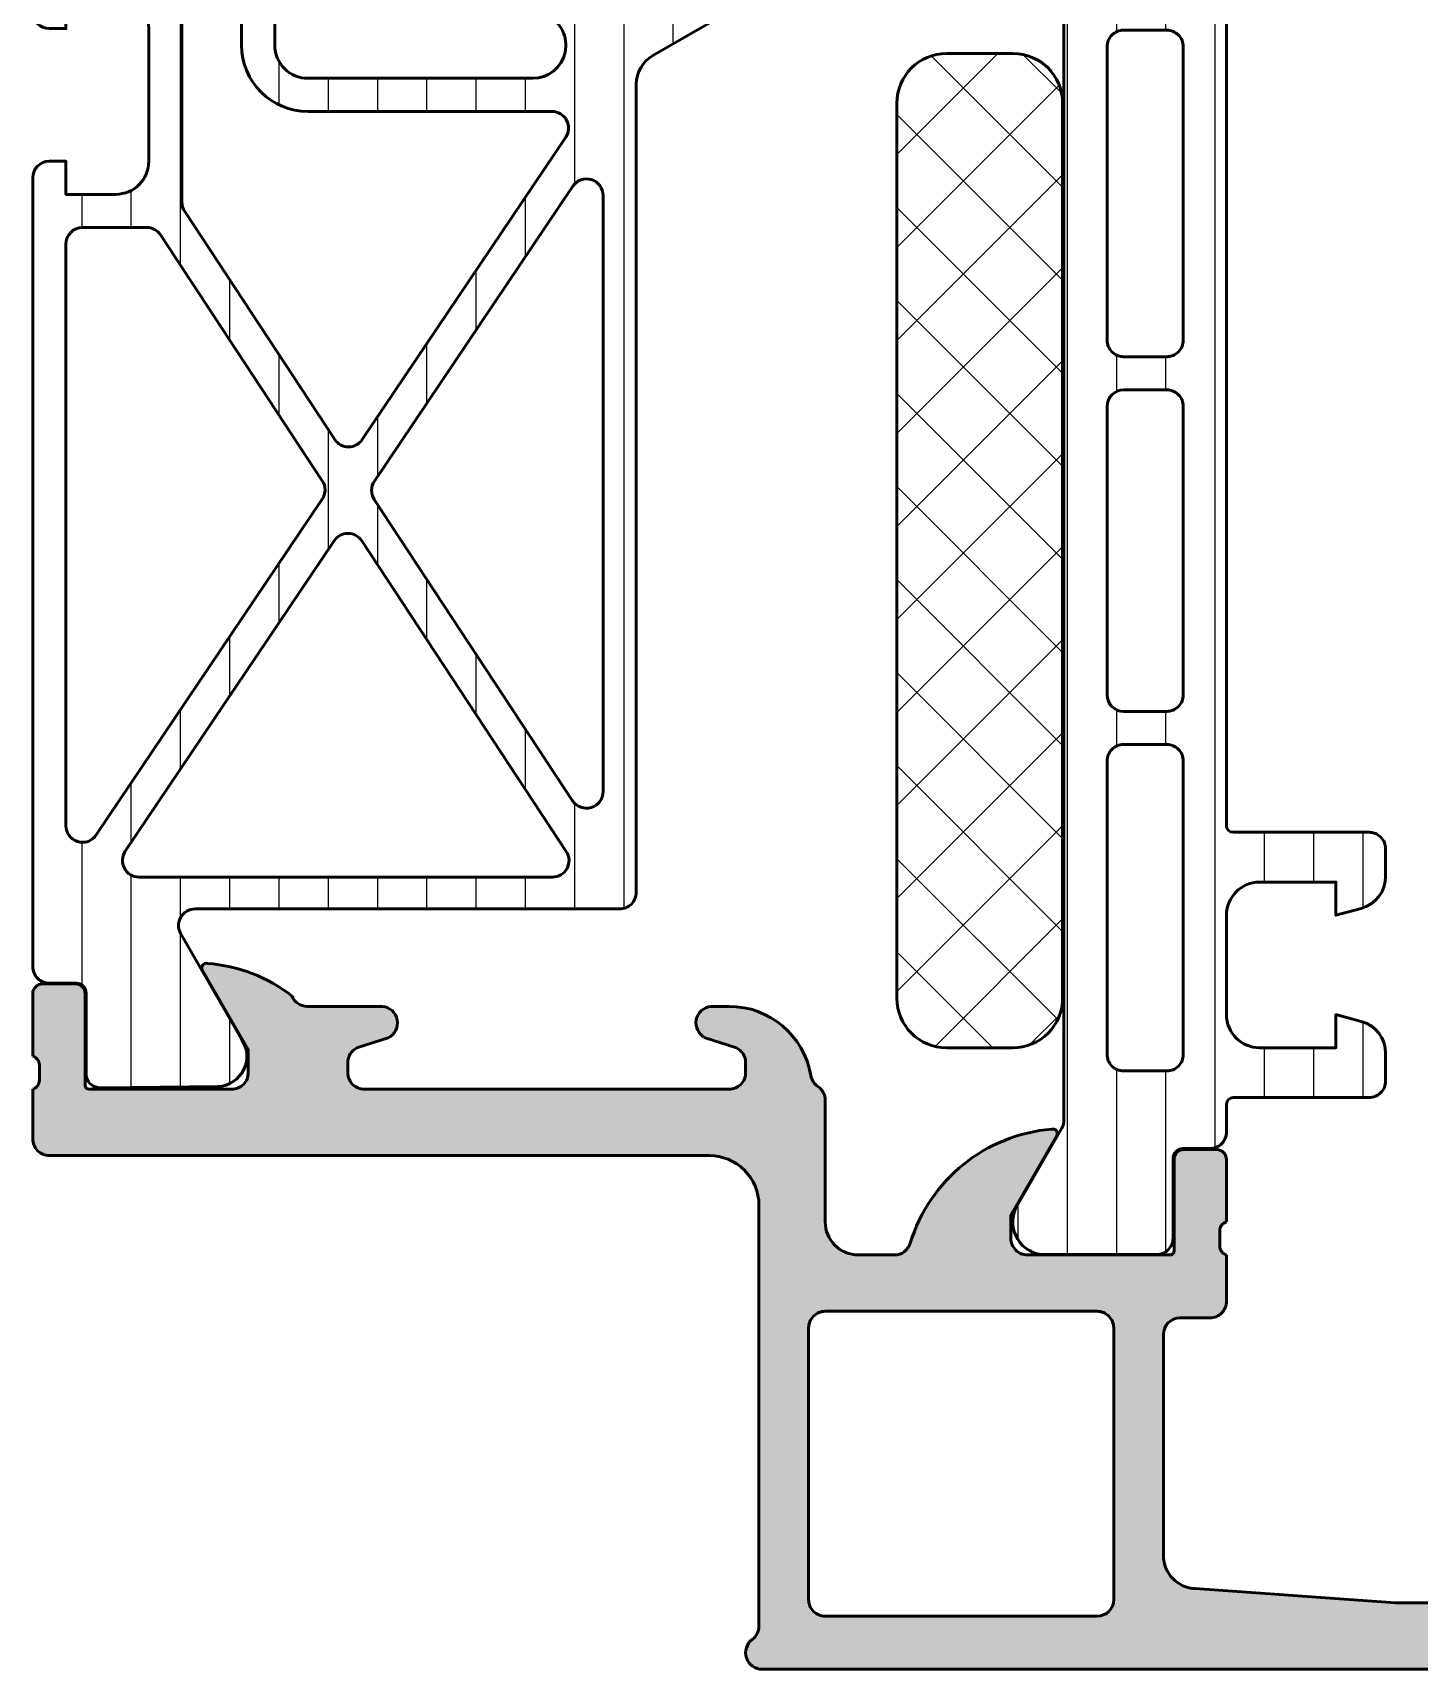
# Model space of a CAD drawing. Extents: x 0 to 81.5, y 0 to 75.
# Drawn here: x 0 to 41.82, y 0 to 49.38 of the extents above; entities that cross this region are included whole.
import ezdxf

# ---------------------------------------------------------------- set-up
doc = ezdxf.new("R2010")
doc.units = 0
for name, color, linetype, lineweight in [('0S-Alu contour', 7, 'Continuous', 50), ('0S-Alu hatch', 252, 'Continuous', 25), ('0S-Plastic contour', 254, 'Continuous', 50), ('0S-Plastic hatch', 253, 'Continuous', 25), ('0S-PT contour', 91, 'Continuous', 50), ('0S-PT hatch', 103, 'Continuous', 25)]:
    doc.layers.add(name, color=color, linetype=linetype, lineweight=lineweight)
pattern_1 = [(90, (0, 0), (-1.4859, 0), [])]

# ---------------------------------------------------------------- blocks, each defined once
blk = doc.blocks.new('357890__7531185D_8088_49E5_A67A_737CF4A3306F_')
at = {"layer": '0S-Alu hatch'}
h = blk.add_hatch(color=256, dxfattribs=at)
edge = h.paths.add_edge_path()
edge.add_line((0.4999389648436079, 15.49981295560241), (20.39999636205796, 15.49981295560241))
edge.add_ellipse((20.39999636205797, 13.99981295560243), major_axis=(-1.499999999999978, 0), ratio=1, start_angle=179.9998642446208, end_angle=270.0000000000003, ccw=False)
edge.add_line((21.89999636205374, 13.99980940153491), (21.89996627171284, 1.299951816342456))
edge.add_ellipse((21.39996627171438, 1.299953001014884), major_axis=(-0.4999999999998616, 0), ratio=1, start_angle=126.86794196033031, end_angle=179.9998642473055, ccw=False)
edge.add_arc((21.9999389648438, 0.499932521590182), 0.5000000000000875, 126.8679419603363, 269.9999999999976)
edge.add_line((21.99993896484378, -6.74784099054e-05), (81.00000000000036, -6.74784097896e-05))
edge.add_arc((80.99993251248257, 0.5000000091076658), 0.5000674920714057, 270.0077324561403, 359.992267543883)
edge.add_line((81.50000000000003, 0.4999325215901017), (81.50000000000003, 4.499932521590437))
edge.add_arc((80.99993251248273, 4.499865034072797), 0.5000674920712493, 0.0077324561169704, 89.99226754391339)
edge.add_line((81.00000000000003, 4.999932521590096), (79.69995117187509, 4.999932521590153))
edge.add_arc((79.69998807066426, 4.49989562280092), 0.5000369001506532, 90.00422797775568, 179.9957720222162)
edge.add_line((79.19995117187503, 4.499932521590341), (79.19995117187503, 3.99993252159021))
edge.add_line((79.19995117187503, 3.99993252159021), (80.19995117187551, 3.999932521590267))
edge.add_line((80.19995117187551, 3.999932521590267), (80.19995117187503, 2.49993252159038))
edge.add_ellipse((79.19998814556854, 2.499895547896585), major_axis=(-0.9999630269900411, 0), ratio=1, start_angle=89.99788148508361, end_angle=180.0021185150526, ccw=False)
edge.add_line((79.19995117187509, 1.499932521590096), (75.19995117187497, 1.499932521590324))
edge.add_ellipse((75.2000280415843, 2.500009391299371), major_axis=(-1.000076872663296, 0), ratio=1, start_angle=0.004403971451608868, end_angle=89.99559602862348, ccw=False)
edge.add_line((74.19995117187526, 2.499932521588728), (74.19995117187526, 3.99993252159021))
edge.add_line((74.19995117187526, 3.99993252159021), (75.19995117187503, 3.99993252159021))
edge.add_line((75.19995117187503, 3.99993252159021), (75.19995117187503, 4.499932521590267))
edge.add_arc((74.70000864667786, 4.49998999639304), 0.4999425285009028, 359.9934131156214, 450.0065868843982)
edge.add_line((74.69995117187497, 4.99993252159021), (71.89996337890625, 4.999932521590267))
edge.add_arc((71.8999633789063, 4.499932521590267), 0.5, 90.00000000000651, 180)
edge.add_line((71.3999633789063, 4.499932521590267), (71.39996337890646, 4.299932521590335))
edge.add_arc((71.89996337890668, 4.299932521590477), 0.500000000000199, 180, 270)
edge.add_line((71.89996337890668, 3.799932521590278), (72.39996337890668, 3.799932521590278))
edge.add_ellipse((72.399928279741, 3.299897422424777), major_axis=(-0.5000351003973661, 0), ratio=1, start_angle=180.0040217857437, end_angle=269.9959782142144, ccw=False)
edge.add_line((72.8999633789065, 3.299932521590084), (72.89996337890608, 2.499929469832636))
edge.add_ellipse((72.39994681544692, 2.499946033291678), major_axis=(-0.5000165637334943, 0), ratio=1, start_angle=90.00189796975889, end_angle=179.9981020306515, ccw=False)
edge.add_line((72.3999633789063, 1.999929469832522), (41.0999694824237, 1.999929469832466))
edge.add_line((41.0999694824237, 1.999929469832466), (35.06151186177459, 2.432326101878118))
edge.add_ellipse((35.09996792191851, 3.43154578674509), major_axis=(-0.9999594227704658, 0), ratio=1, start_angle=0, end_angle=87.79599713642938, ccw=False)
edge.add_line((34.10000849914804, 3.43154578674509), (34.10000849914802, 10.09999799729064))
edge.add_ellipse((34.60000849914795, 10.09999799729071), major_axis=(-0.499999999999929, 0), ratio=1, start_angle=270.00000000000813, end_angle=360, ccw=False)
edge.add_line((34.60000849914788, 10.59999799729064), (35.50000849914798, 10.59999799729075))
edge.add_arc((35.50000849914804, 11.0999979972907), 0.4999999999999432, 269.9999999999935, 360)
edge.add_line((36.00000849914798, 11.0999979972907), (36.00000849914798, 12.4999995231696))
edge.add_ellipse((36.07884494569088, 12.76752011516255), major_axis=(-0.2788950563272307, 0), ratio=1, start_angle=-1.1645893741062991, end_angle=73.58012358052588, ccw=False)
edge.add_line((35.80000749914804, 12.77318852316096), (35.80000749914828, 13.22678252316109))
edge.add_ellipse((36.07887559479126, 13.23244318263798), major_axis=(-0.2789255417369625, 0), ratio=1, start_angle=-73.57540544466087, end_angle=1.1628700728535932, ccw=False)
edge.add_line((36.00000849914823, 13.49998652316077), (36.00000849914774, 15.37999752316949))
edge.add_arc((35.7000084991483, 15.37999752317006), 0.2999999999994429, 0, 89.99999999991314)
edge.add_line((35.70000849914875, 15.6799975231695), (34.72003418010543, 15.67999752316945))
edge.add_arc((34.72003418010507, 15.37999752316936), 0.3000000000000895, 89.9999999999308, 180)
edge.add_line((34.42003418010498, 15.37999752316936), (34.42003418010564, 12.61999952316978))
edge.add_ellipse((34.30003418010509, 12.61999952316993), major_axis=(-0.1200000000005517, 0), ratio=1, start_angle=89.99999999987449, end_angle=180, ccw=False)
edge.add_line((34.30003418010483, 12.49999952316938), (29.99999228668456, 12.49986982346246))
edge.add_ellipse((29.9999692233678, 12.99984675985239), major_axis=(-0.4999769369218687, 0), ratio=1, start_angle=-0.0017687124012013555, end_angle=90.00264298333559, ccw=False)
edge.add_line((29.49999228668416, 12.99986219406789), (29.49999228668436, 13.69986677170408))
edge.add_line((29.49999228668436, 13.69986677170408), (30.88823691559084, 16.10438489914588))
edge.add_arc((30.76436301065331, 16.16227956901838), 0.1367352811973428, 334.9501291752949, 464.9238952399188)
edge.add_arc((31.12290754651363, 11.44425199448572), 4.86610797818311, 94.64137025914808, 163.1482189893425)
edge.add_ellipse((25.98723154400977, 12.99986982333215), major_axis=(-0.4999999998694067, 0), ratio=1, start_angle=90.00000000002109, end_angle=163.1482189893459, ccw=False)
edge.add_line((25.98723154400996, 12.49986982346275), (24.89999636205346, 12.49986982346257))
edge.add_ellipse((24.89999636205345, 13.4998698234625), major_axis=(-0.9999999999999218, 0), ratio=1, start_angle=0, end_angle=90.0000000000004, ccw=False)
edge.add_line((23.89999636205353, 13.4998698234625), (23.8999963620538, 17.17018528099442))
edge.add_arc((23.3999963620533, 17.1701852809947), 0.5000000000004974, 0, 56.0794033204563)
edge.add_ellipse((23.95803980769926, 17.99999701432416), major_axis=(-0.4999999999993378, 0), ratio=1, start_angle=9.594068218740574, end_angle=56.07940332052988, ccw=False)
edge.add_arc((20.99999991607889, 17.49999701474543), 2.500000000000041, 9.594068218695197, 89.99999999999714)
edge.add_line((20.99999991607901, 19.99999701474547), (20.45414352416992, 19.99999701474542))
edge.add_arc((20.50247416544928, 19.50070289160291), 0.5016278224850746, 95.52888794896478, 243.3386633159237)
edge.add_line((20.27738571166973, 19.05241095517504), (21.22312545776322, 18.74757086728431))
edge.add_ellipse((21.00026875812851, 18.29999772444054), major_axis=(-0.4999868265935893, 0), ratio=1, start_angle=180.0002683892829, end_angle=243.53025747674832, ccw=False)
edge.add_line((21.50025558471661, 18.30000006650531), (21.50025558471658, 17.9999970147453))
edge.add_ellipse((21.00027611238432, 17.99997648707774), major_axis=(-0.4999794727536662, 0), ratio=1, start_angle=89.9976476059959, end_angle=180.0023523941473, ccw=False)
edge.add_line((21.00025558471678, 17.49999701474547), (10.00025558471681, 17.49999701474547))
edge.add_ellipse((10.00023505704924, 17.99997648707787), major_axis=(-0.4999794727538012, 0), ratio=1, start_angle=-0.0023523939923961734, end_angle=90.0023523940074, ccw=False)
edge.add_line((9.50025558471684, 17.99999701474531), (9.500255584716385, 18.300000066503))
edge.add_ellipse((10.00024241130501, 18.29999772444009), major_axis=(-0.4999868265941103, 0), ratio=1, start_angle=296.4697425232265, end_angle=359.9997316120751, ccw=False)
edge.add_line((9.777385711670261, 18.74757086728443), (10.72312545776371, 19.05241095517516))
edge.add_arc((10.49803700398402, 19.50070289160297), 0.5016278224850824, 296.6613366840937, 444.4711120510271)
edge.add_line((10.54636764526346, 19.99999701474547), (8.28085708618174, 19.99999701474542))
edge.add_ellipse((8.280855664481379, 20.4999585882743), major_axis=(-0.4999615735308999, 0), ratio=1, start_angle=22.497491555500176, end_angle=90.00016292738229, ccw=False)
edge.add_arc((4.936616574845288, 16.64488490714454), 4.661651381444799, 51.8074740438357, 85.8857571610147)
edge.add_arc((5.232923169293414, 21.16487841423247), 0.1351400023531596, 73.60451736202005, 206.5277494640288)
edge.add_line((5.112010955810136, 21.10452067349786), (6.500255584716384, 18.69999396298812))
edge.add_line((6.500255584716384, 18.69999396298812), (6.500255584716597, 17.99999701474542))
edge.add_ellipse((6.000265904826989, 17.99998669463513), major_axis=(-0.4999896799961158, 0), ratio=1, start_angle=89.99881737800109, end_angle=180.0011826219717, ccw=False)
edge.add_line((6.000255584716157, 17.49999701474552), (1.700229903759009, 17.49999701474553))
edge.add_ellipse((1.700229903759122, 17.6199970147453), major_axis=(-0.1199999999997701, 0), ratio=1, start_angle=0, end_angle=89.99999999994583, ccw=False)
edge.add_line((1.580229903759352, 17.6199970147453), (1.580229903759601, 20.37999501474502))
edge.add_arc((1.280229903759277, 20.37999501474516), 0.300000000000324, 0, 89.99999999993486)
edge.add_line((1.280229903759618, 20.67999501474549), (0.3002555847161972, 20.67999501474554))
edge.add_arc((0.300255584716524, 20.37999501474562), 0.299999999999919, 90.00000000006243, 180)
edge.add_line((0.000255584716605, 20.37999501474562), (0.0002555847168253, 18.49998401473658))
edge.add_ellipse((-0.078611510926379, 18.23244067421416), major_axis=(-0.2789255417366636, 0), ratio=1, start_angle=178.8371299270478, end_angle=253.5754054446081, ccw=False)
edge.add_line((0.2002565847162968, 18.22678001473679), (0.2002565847165272, 17.77318601473678))
edge.add_ellipse((-0.078580861826282, 17.76751760673846), major_axis=(-0.278895056327195, 0), ratio=1, start_angle=106.4198764194654, end_angle=181.1645893740863, ccw=False)
edge.add_line((0.0002555847165681, 17.49999701474554), (-6.1035156449e-05, 15.99981295560235))
edge.add_arc((0.4999159014612645, 15.99978989222012), 0.4999769371496575, 179.9973570092577, 270.0026429908499)
edge = h.paths.add_edge_path()
edge.add_ellipse((23.89991140438113, 10.29973699299263), major_axis=(-0.4999845037578287, 0), ratio=1, start_angle=-90.00176216030411, end_angle=0.0017758206565190449, ccw=False)
edge.add_line((23.89992678165416, 10.79972149651399), (32.09992122650127, 10.79972149651399))
edge.add_ellipse((32.09993666315793, 10.29973693317065), major_axis=(-0.4999845635816373, 0), ratio=1, start_angle=179.9982310347787, end_angle=270.00176896516615, ccw=False)
edge.add_line((32.59992122650127, 10.2997214965135), (32.59992122650127, 2.099535482347674))
edge.add_ellipse((32.09991848564349, 2.099538342406304), major_axis=(-0.5000027408659536, 0), ratio=1, start_angle=90.0003140774437, end_angle=179.9996722632193, ccw=False)
edge.add_line((32.09992122650127, 1.599535601547863), (23.89992678165416, 1.599543230942408))
edge.add_ellipse((23.89991395949021, 2.099530289569173), major_axis=(-0.4999870587911769, 0), ratio=1, start_angle=-0.0014693499022087053, end_angle=90.0014693497871, ccw=False)
edge.add_line((23.39992690086345, 2.099543111734123), (23.39992690086345, 10.29972149651424))
at = {"layer": '0S-Alu contour', "color": 7}
for points in [[(5.112010955810136, 21.10452067349786), (6.500255584716384, 18.69999396298812), (6.500255584716597, 17.99999701474542)], [(0.000255584716605, 20.37999501474562), (0.0002555847168253, 18.49998401473658)], [(1.280229903759618, 20.67999501474549), (0.3002555847161972, 20.67999501474554)], [(1.580229903759352, 17.6199970147453), (1.580229903759601, 20.37999501474502)], [(10.54636764526346, 19.99999701474547), (8.28085708618174, 19.99999701474542)], [(20.99999991607901, 19.99999701474547), (20.45414352416992, 19.99999701474542)], [(9.777385711670261, 18.74757086728443), (10.72312545776371, 19.05241095517516)], [(20.27738571166973, 19.05241095517504), (21.22312545776322, 18.74757086728431)], [(9.50025558471684, 17.99999701474531), (9.500255584716385, 18.300000066503)], [(21.50025558471661, 18.30000006650531), (21.50025558471658, 17.9999970147453)], [(0.2002565847162968, 18.22678001473679), (0.2002565847165272, 17.77318601473678)], [(0.0002555847165681, 17.49999701474554), (-6.1035156449e-05, 15.99981295560235)], [(6.000255584716157, 17.49999701474552), (1.700229903759009, 17.49999701474553)], [(21.00025558471678, 17.49999701474547), (10.00025558471681, 17.49999701474547)], [(23.89999636205353, 13.4998698234625), (23.8999963620538, 17.17018528099442)], [(29.49999228668416, 12.99986219406789), (29.49999228668436, 13.69986677170408), (30.88823691559084, 16.10438489914588)], [(0.4999389648436079, 15.49981295560241), (20.39999636205796, 15.49981295560241)], [(34.42003418010498, 15.37999752316936), (34.42003418010564, 12.61999952316978)], [(35.70000849914875, 15.6799975231695), (34.72003418010543, 15.67999752316945)], [(36.00000849914823, 13.49998652316077), (36.00000849914774, 15.37999752316949)], [(21.89999636205374, 13.99980940153491), (21.89996627171284, 1.299951816342456)], [(35.80000749914804, 12.77318852316096), (35.80000749914828, 13.22678252316109)], [(25.98723154400996, 12.49986982346275), (24.89999636205346, 12.49986982346257)], [(34.30003418010483, 12.49999952316938), (29.99999228668456, 12.49986982346246)], [(36.00000849914798, 11.0999979972907), (36.00000849914798, 12.4999995231696)], [(23.89992678165416, 10.79972149651399), (32.09992122650127, 10.79972149651399)], [(34.60000849914788, 10.59999799729064), (35.50000849914798, 10.59999799729075)], [(23.39992690086345, 2.099543111734123), (23.39992690086345, 10.29972149651423)], [(32.59992122650127, 10.2997214965135), (32.59992122650127, 2.099535482347674)], [(34.10000849914804, 3.43154578674509), (34.10000849914802, 10.09999799729064)], [(72.3999633789063, 1.999929469832522), (41.0999694824237, 1.999929469832466), (35.06151186177459, 2.432326101878118)], [(32.09992122650127, 1.599535601547863), (23.89992678165416, 1.599543230942408)], [(21.99993896484378, -6.74784099054e-05), (81.00000000000036, -6.74784097896e-05)]]:
    blk.add_lwpolyline(points, dxfattribs=at)
for centre, radius, start, end in [((5.232923169293414, 21.16487841423247), 0.1351400023531596, 73.60451736202005, 206.5277494640288), ((4.936616574845288, 16.64488490714454), 4.661651381444799, 51.8074740438357, 85.8857571610147), ((0.300255584716524, 20.37999501474562), 0.299999999999919, 90.00000000006243, 180), ((1.280229903759277, 20.37999501474516), 0.300000000000324, 0, 89.99999999993486), ((10.49803700398402, 19.50070289160297), 0.5016278224850824, 296.6613366840937, 84.47111205102713), ((20.50247416544928, 19.50070289160291), 0.5016278224850746, 95.52888794896478, 243.3386633159237), ((20.99999991607889, 17.49999701474543), 2.500000000000041, 9.594068218695197, 89.99999999999714), ((23.3999963620533, 17.1701852809947), 0.5000000000004974, 0, 56.0794033204563), ((31.12290754651363, 11.44425199448572), 4.86610797818311, 94.64137025914808, 163.1482189893425), ((30.76436301065331, 16.16227956901838), 0.1367352811973428, 334.9501291752949, 104.9238952399188), ((0.4999159014612645, 15.99978989222012), 0.4999769371496575, 179.9973570092577, 270.0026429908499), ((34.72003418010507, 15.37999752316936), 0.3000000000000895, 89.9999999999308, 180), ((35.7000084991483, 15.37999752317006), 0.2999999999994429, 0, 89.99999999991314), ((35.50000849914804, 11.0999979972907), 0.4999999999999432, 269.9999999999935, 0), ((21.9999389648438, 0.499932521590182), 0.5000000000000875, 126.8679419603363, 269.9999999999976)]:
    blk.add_arc(centre, radius, start, end, dxfattribs=at)
at = {"layer": '0S-Alu contour', "color": 7, "extrusion": (0, 0, -1)}
for centre, radius, start, end in [((-8.280855664481379, 20.4999585882743), 0.4999615735308999, 269.9998370726177, 337.5025084444998), ((0.078611510926379, 18.23244067421416), 0.2789255417366636, 106.4245945553919, 181.1628700729523), ((-10.00024241130501, 18.29999772444009), 0.4999868265941104, 0.0002683879249072, 63.53025747677352), ((-21.00026875812851, 18.29999772444054), 0.4999868265935893, 116.4697425232517, 179.9997316107171), ((-6.000265904826989, 17.99998669463513), 0.4999896799961158, 179.9988173780283, 270.0011826219989), ((-10.00023505704924, 17.99997648707787), 0.4999794727538012, 269.9976476059926, 0.0023523939924092), ((-21.00027611238432, 17.99997648707774), 0.4999794727536662, 179.9976476058527, 270.0023523940041), ((-23.95803980769926, 17.99999701432416), 0.4999999999993378, 303.9205966794702, 350.4059317812594), ((0.078580861826282, 17.76751760673846), 0.2788950563271951, 178.8354106259137, 253.5801235805346), ((-1.700229903759122, 17.6199970147453), 0.1199999999997701, 270.0000000000542, 0), ((-20.39999636205797, 13.99981295560243), 1.499999999999978, 89.99999999999973, 180.0001357553793), ((-24.89999636205345, 13.4998698234625), 0.9999999999999218, 269.9999999999996, 0), ((-36.07887559479126, 13.23244318263798), 0.2789255417369625, 358.8371299271464, 73.57540544466106), ((-25.98723154400977, 12.99986982333215), 0.4999999998694067, 196.8517810106542, 269.9999999999789), ((-29.9999692233678, 12.99984675985239), 0.4999769369218687, 269.9973570166644, 0.0017687124011641), ((-34.30003418010509, 12.61999952316993), 0.1200000000005517, 180, 270.0000000001255), ((-36.07884494569088, 12.76752011516255), 0.2788950563272307, 286.4198764194741, 1.164589374106313), ((-23.89991140438113, 10.29973699299263), 0.4999845037578287, 359.9982241793435, 90.0017621603041), ((-32.09993666315793, 10.29973693317065), 0.4999845635816373, 89.99823103483386, 180.0017689652214), ((-34.60000849914795, 10.09999799729071), 0.499999999999929, 0, 89.99999999999186), ((-35.09996792191851, 3.43154578674509), 0.9999594227704658, 272.2040028635706, 0), ((-23.89991395949021, 2.099530289569173), 0.4999870587911769, 269.9985306502129, 0.0014693499022367), ((-32.09991848564349, 2.099538342406304), 0.5000027408659536, 180.0003277367808, 269.9996859225563), ((-21.39996627171438, 1.299953001014884), 0.4999999999998616, 180.0001357526945, 233.1320580396697)]:
    blk.add_arc(centre, radius, start, end, dxfattribs=at)
blk = doc.blocks.new('368910__E4E09AFC_21E5_4E94_939A_F619FE9CB08C_')
at = {"layer": '0S-PT hatch'}
h = blk.add_hatch(dxfattribs=at)
h.set_pattern_fill('ANSI37', color=256, scale=0.625, angle=90, style=0)
h.set_pattern_definition([(135, (0, 0), (-1.403165018917055, -1.403165018917055), []), (225, (0, 0), (1.403165018917055, -1.403165018917055), [])])
edge = h.paths.add_edge_path()
edge.add_line((26.06040489970872, 47.25107612813427), (26.06040489970871, 20.25107612813428))
edge.add_arc((27.56040489970871, 20.25107612813427), 1.5, 180, 270)
edge.add_line((27.56040489970871, 18.75107612813427), (29.56040489970871, 18.75107612813428))
edge.add_arc((29.56040489970872, 20.25107612813428), 1.5, 269.9999999999998, 360)
edge.add_line((31.06040489970872, 20.25107612813428), (31.06040489970872, 47.25107612813427))
edge.add_arc((29.56040489970872, 47.25107612813427), 1.5, 0, 89.99999999999987)
edge.add_line((29.56040489970872, 48.75107612813428), (27.56040489970872, 48.75107612813428))
edge.add_arc((27.56040489970872, 47.25107612813427), 1.5, 90, 180)
at = {"layer": '0S-PT contour', "color": 7}
for points in [[(29.56040489970872, 48.75107612813428), (27.56040489970872, 48.75107612813428)], [(26.06040489970872, 47.25107612813427), (26.06040489970871, 20.25107612813428)], [(31.06040489970872, 20.25107612813428), (31.06040489970872, 47.25107612813427)], [(27.56040489970871, 18.75107612813427), (29.56040489970871, 18.75107612813428)]]:
    blk.add_lwpolyline(points, dxfattribs=at)
for centre, start, end in [((27.56040489970872, 47.25107612813427), 90, 180), ((29.56040489970872, 47.25107612813427), 0, 89.99999999999987), ((27.56040489970871, 20.25107612813427), 180, 270), ((29.56040489970872, 20.25107612813428), 269.9999999999998, 0)]:
    blk.add_arc(centre, 1.5, start, end, dxfattribs=at)
blk = doc.blocks.new('284027__2AA06328_AA89_4443_B8EB_8340DFA001EF___B0B5916D_247E_4A1C_BFC8_223D1F0A90D1_')
at = {"layer": '0S-Plastic hatch'}
h = blk.add_hatch(dxfattribs=at)
h.set_pattern_fill('ANSI31', color=256, scale=0.4680000000000001, angle=45, style=0)
h.set_pattern_definition(pattern_1)
edge = h.paths.add_edge_path()
edge.add_line((35.99872486003176, 51.29250028669094), (35.99874778158977, 25.45113347713876))
edge.add_arc((36.20288664721181, 25.4552522759781), 0.2041804127758908, 181.1558689438178, 269.5149389342785)
edge.add_line((36.20115809431653, 25.25107918013484), (40.30115809430481, 25.25107918013485))
edge.add_ellipse((40.30115809430482, 24.75107918013491), major_axis=(-0.4999999999999432, 0), ratio=1, start_angle=180, end_angle=270.0000000000008, ccw=False)
edge.add_line((40.80115809430476, 24.75107918013491), (40.80115809430475, 23.92032995674724))
edge.add_ellipse((39.80115809430471, 23.92032995674725), major_axis=(-1.000000000000049, 0), ratio=1, start_angle=105.0000000010819, end_angle=180, ccw=False)
edge.add_line((40.05997713942547, 22.95440413046302), (39.30115809430481, 22.75107918013485))
edge.add_line((39.30115809430481, 22.75107918013485), (39.30115809430482, 23.75107918013485))
edge.add_line((39.30115809430482, 23.75107918013485), (37.0011580943164, 23.75107918013485))
edge.add_arc((37.00286712815748, 22.74695320745727), 1.004127427074062, 90.0975179750846, 179.770140321516)
edge.add_line((35.99874778158978, 22.75098156330438), (35.99874778158977, 19.75110320916071))
edge.add_arc((37.00286734003768, 19.75520566433648), 1.004127938958028, 180.2340877213157, 269.9024699846788)
edge.add_line((37.00115809431646, 18.75107918013484), (39.30115809430481, 18.75107918013484))
edge.add_line((39.30115809430481, 18.75107918013484), (39.30115809430493, 19.75107918013479))
edge.add_line((39.30115809430493, 19.75107918013479), (40.05997713942549, 19.54775422977654))
edge.add_ellipse((39.80115809430487, 18.58182840349287), major_axis=(-0.999999999999474, 0), ratio=1, start_angle=180, end_angle=254.9999999989181, ccw=False)
edge.add_line((40.80115809430433, 18.58182840349287), (40.80115809430481, 17.75107918013484))
edge.add_ellipse((40.30115809430481, 17.75107918013484), major_axis=(-0.5, 0), ratio=1, start_angle=89.9999999999992, end_angle=180, ccw=False)
edge.add_line((40.3011580943048, 17.25107918013484), (36.20115809431644, 17.25107918013484))
edge.add_arc((36.20115809431647, 17.05107918013482), 0.2000000000000242, 90.00000000000813, 180)
edge.add_line((36.00115809431644, 17.05107918013482), (35.99983754932651, 16.21000693500698))
edge.add_ellipse((35.49984022866075, 16.20998614580425), major_axis=(-0.4999973210979561, 0), ratio=1, start_angle=90.00176831585838, end_angle=180.0023822800019, ccw=False)
edge.add_line((35.49985566004504, 15.70998882494442), (34.68952432723014, 15.70996019852622))
edge.add_arc((34.68953519346448, 15.40996019872298), 0.3000000000000325, 90.00207529789022, 180.0020752978985)
edge.add_line((34.38953519366124, 15.40994933248859), (34.38995407387404, 13.00995096315019))
edge.add_ellipse((33.88995809685904, 13.00993021328029), major_axis=(-0.4999959774455648, 0), ratio=1, start_angle=90.0017728167, end_angle=180.0023777790716, ccw=False)
edge.add_line((33.8899735674788, 12.50993423607407), (30.41343207167295, 12.50980758860997))
edge.add_ellipse((30.55570686858718, 13.4996308172864), major_axis=(-0.9999960709244883, 0), ratio=1, start_angle=-32.72494080195321, end_angle=81.82046724598621, ccw=False)
edge.add_line((29.71443463792838, 14.04023527138088), (31.03282163571543, 16.32393987263598))
edge.add_arc((30.59979986407005, 16.57392416271416), 0.500000000004795, 330.0020786986695, 360.0020153926868)
edge.add_line((31.09979986376552, 16.57394175033321), (31.09871355133437, 50.92821050593398))
edge.add_arc((30.59871355162535, 50.92819187276077), 0.5000000000562208, 0.0021352044220911, 30.00207189540115)
edge.add_line((31.03171721293402, 51.17820753096943), (29.71316478347715, 53.46181662021854))
edge.add_ellipse((30.5543978496974, 54.00248201596908), major_axis=(-0.9999960709244804, 0), ratio=1, start_angle=-81.81631665021501, end_angle=32.729091397727075, ccw=False)
edge.add_line((30.41205134881563, 54.99229493543978), (33.88859284462146, 54.99242158290385))
edge.add_ellipse((33.88861359449136, 54.49242560588882), major_axis=(-0.4999959774455932, 0), ratio=1, start_angle=180.0017728167249, end_angle=270.00237777907205, ccw=False)
edge.add_line((34.38860957169762, 54.4924410765088), (34.38836455111679, 52.09244268312311))
edge.add_arc((34.68836455092001, 52.09245354935744), 0.3000000000000183, 180.0020752978985, 270.0020752978807)
edge.add_line((34.6883754171543, 51.79245354955422), (35.49870674996923, 51.79248217597242))
edge.add_ellipse((35.49872753917191, 51.29248485530664), major_axis=(-0.4999973210979774, 0), ratio=1, start_angle=180.0017683158931, end_angle=270.0023822799104, ccw=False)
edge = h.paths.add_edge_path()
edge.add_line((34.69927616145809, 40.10107293477616), (34.69927616145809, 48.95106683126043))
edge.add_arc((34.19927615937041, 48.9510668294423), 0.5000000020876741, 0, 90.001899102613)
edge.add_line((34.19925958657363, 49.45106683125532), (32.89926548030573, 49.4510668312553))
edge.add_arc((32.89926184094911, 48.95107047061194), 0.4999963606566104, 89.99958295741548, 180.0004170428646)
edge.add_line((32.39926548030574, 48.95106683125288), (32.39926548030577, 40.1010729347733))
edge.add_arc((32.89926184094904, 40.10106929541423), 0.499996360656518, 179.9995829571354, 270.0004170425919)
edge.add_line((32.89926548030572, 39.60107293477096), (34.19925958661847, 39.60107293477097))
edge.add_arc((34.19927615930077, 40.10107293665364), 0.500000002157322, 269.9981009105052, 360)
edge = h.paths.add_edge_path()
edge.add_line((32.39926548029536, 38.10107293547461), (32.39926548029536, 29.40106683195894))
edge.add_arc((32.89926548029536, 29.40106683195374), 0.5, 180, 269.9999999999992)
edge.add_line((32.89926548029535, 28.90106683195374), (34.19927616144771, 28.90106683195374))
edge.add_arc((34.19927616144772, 29.40106683195374), 0.5, 269.9999999999992, 360)
edge.add_line((34.69927616144771, 29.40106683195374), (34.69927616144771, 38.10107293547463))
edge.add_arc((34.19927616144768, 38.1010729354694), 0.5000000000000356, 0, 90.00000000118958)
edge.add_line((34.1992761614373, 38.60107293546944), (32.89926548028497, 38.60107293546942))
edge.add_arc((32.89926548029534, 38.10107293546944), 0.4999999999999787, 90.00000000118877, 180)
edge = h.paths.add_edge_path()
edge.add_line((34.6992761614477, 18.55105767668554), (34.6992761614477, 27.40106683195888))
edge.add_arc((34.19927615936013, 27.4010668301408), 0.5000000020875746, 0, 90.00189910262031)
edge.add_line((34.19925958656328, 27.90106683195372), (32.89926548029536, 27.90106683195374))
edge.add_arc((32.89926184093868, 27.40107047131042), 0.4999963606565677, 89.99958295740979, 180.0004170428646)
edge.add_line((32.39926548029536, 27.40106683195135), (32.39926548029536, 18.55108819425846))
edge.add_arc((32.8992807390844, 18.55108819425846), 0.5000152587890412, 180, 270.0000000000033)
edge.add_line((32.89928073908443, 18.05107293546942), (34.19929142023677, 18.0510729354694))
edge.add_arc((34.19929142023679, 18.55105767668031), 0.4999847412109162, 269.9999999999976, 360)
at = {"layer": '0S-Alu contour', "color": 7}
for points in [[(34.19925958657363, 49.45106683125532), (32.89926548030573, 49.4510668312553)], [(32.39926548030574, 48.95106683125288), (32.39926548030577, 40.1010729347733)], [(34.69927616145809, 40.10107293477616), (34.69927616145809, 48.95106683126043)], [(32.89926548030572, 39.60107293477096), (34.19925958661847, 39.60107293477097)], [(34.1992761614373, 38.60107293546944), (32.89926548028497, 38.60107293546942)], [(32.39926548029536, 38.10107293547461), (32.39926548029536, 29.40106683195894)], [(34.69927616144771, 29.40106683195374), (34.69927616144771, 38.10107293547463)], [(32.89926548029535, 28.90106683195374), (34.19927616144771, 28.90106683195374)], [(34.19925958656328, 27.90106683195372), (32.89926548029536, 27.90106683195374)], [(32.39926548029536, 27.40106683195135), (32.39926548029536, 18.55108819425846)], [(34.6992761614477, 18.55105767668554), (34.6992761614477, 27.40106683195888)], [(32.89928073908443, 18.05107293546942), (34.19929142023677, 18.0510729354694)]]:
    blk.add_lwpolyline(points, dxfattribs=at)
for centre, radius, start, end in [((32.89926184094911, 48.95107047061194), 0.4999963606566104, 89.99958295741548, 180.0004170428646), ((34.19927615937041, 48.9510668294423), 0.5000000020876741, 0, 90.001899102613), ((32.89926184094904, 40.10106929541423), 0.499996360656518, 179.9995829571354, 270.0004170425919), ((34.19927615930077, 40.10107293665364), 0.500000002157322, 269.9981009105052, 0), ((32.89926548029534, 38.10107293546944), 0.4999999999999787, 90.00000000118877, 180), ((34.19927616144768, 38.1010729354694), 0.5000000000000356, 0, 90.00000000118958), ((32.89926548029536, 29.40106683195374), 0.5, 180, 269.9999999999992), ((34.19927616144772, 29.40106683195374), 0.5, 269.9999999999992, 0), ((32.89926184093868, 27.40107047131042), 0.4999963606565677, 89.99958295740979, 180.0004170428646), ((34.19927615936013, 27.4010668301408), 0.5000000020875746, 0, 90.00189910262031), ((32.8992807390844, 18.55108819425846), 0.5000152587890412, 180, 270.0000000000033), ((34.19929142023679, 18.55105767668031), 0.4999847412109162, 269.9999999999976, 0)]:
    blk.add_arc(centre, radius, start, end, dxfattribs=at)
at = {"layer": '0S-Plastic contour', "color": 7}
for points in [[(30.41205134881563, 54.99229493543978), (33.88859284462146, 54.99242158290385)], [(34.38860957169762, 54.4924410765088), (34.38836455111679, 52.09244268312311)], [(31.03171721293402, 51.17820753096943), (29.71316478347715, 53.46181662021854)], [(34.6883754171543, 51.79245354955422), (35.49870674996923, 51.79248217597242)], [(31.09979986376552, 16.57394175033321), (31.09871355133437, 50.92821050593398)], [(35.99872486003176, 51.29250028669094), (35.99874778158977, 25.45113347713876)], [(36.20115809431653, 25.25107918013484), (40.30115809430481, 25.25107918013485)], [(40.80115809430476, 24.75107918013491), (40.80115809430475, 23.92032995674724)], [(40.05997713942547, 22.95440413046302), (39.30115809430481, 22.75107918013485), (39.30115809430482, 23.75107918013485), (37.0011580943164, 23.75107918013485)], [(35.99874778158978, 22.75098156330438), (35.99874778158977, 19.75110320916071)], [(37.00115809431646, 18.75107918013484), (39.30115809430481, 18.75107918013484), (39.30115809430493, 19.75107918013479), (40.05997713942549, 19.54775422977654)], [(40.80115809430433, 18.58182840349287), (40.80115809430481, 17.75107918013484)], [(36.00115809431644, 17.05107918013482), (35.99983754932651, 16.21000693500698)], [(40.3011580943048, 17.25107918013484), (36.20115809431644, 17.25107918013484)], [(29.71443463792838, 14.04023527138088), (31.03282163571543, 16.32393987263598)], [(34.38953519366124, 15.40994933248859), (34.38995407387404, 13.00995096315019)], [(35.49985566004504, 15.70998882494442), (34.68952432723014, 15.70996019852622)], [(33.8899735674788, 12.50993423607407), (30.41343207167295, 12.50980758860997)]]:
    blk.add_lwpolyline(points, dxfattribs=at)
at = {"layer": '0S-Plastic contour', "color": 7, "extrusion": (0, 0, -1)}
for centre, radius, start, end in [((-30.5543978496974, 54.00248201596908), 0.9999960709244804, 327.2709086022729, 81.81631665021507), ((-33.88861359449136, 54.49242560588882), 0.4999959774455932, 89.99762222092792, 179.9982271832751), ((-35.49872753917191, 51.29248485530664), 0.4999973210979775, 89.9976177200896, 179.9982316841069), ((-40.30115809430482, 24.75107918013491), 0.4999999999999432, 89.9999999999992, 180), ((-39.80115809430471, 23.92032995674725), 1.000000000000049, 180, 254.9999999989181), ((-39.80115809430487, 18.58182840349287), 0.999999999999474, 105.0000000010819, 180), ((-40.30115809430481, 17.75107918013484), 0.5, 180, 270.0000000000008), ((-35.49984022866075, 16.20998614580425), 0.4999973210979562, 179.9976177199981, 269.9982316841416), ((-30.55570686858718, 13.4996308172864), 0.9999960709244883, 278.1795327540138, 32.72494080195315), ((-33.88995809685904, 13.00993021328029), 0.4999959774455648, 179.9976222209284, 269.9982271833)]:
    blk.add_arc(centre, radius, start, end, dxfattribs=at)
at = {"layer": '0S-Plastic contour', "color": 7}
for centre, radius, start, end in [((34.68836455092001, 52.09245354935744), 0.3000000000000183, 180.0020752978985, 270.0020752978807), ((30.59871355162535, 50.92819187276077), 0.5000000000562208, 0.0021352044220911, 30.00207189540115), ((36.20288664721181, 25.4552522759781), 0.2041804127758908, 181.1558689438178, 269.5149389342785), ((37.00286712815748, 22.74695320745727), 1.004127427074062, 90.0975179750846, 179.770140321516), ((37.00286734003768, 19.75520566433648), 1.004127938958028, 180.2340877213157, 269.9024699846788), ((36.20115809431647, 17.05107918013482), 0.2000000000000242, 90.00000000000813, 180), ((30.59979986407005, 16.57392416271416), 0.500000000004795, 330.0020786986695, 0.0020153926868258), ((34.68953519346448, 15.40996019872298), 0.3000000000000325, 90.00207529789022, 180.0020752978985)]:
    blk.add_arc(centre, radius, start, end, dxfattribs=at)
blk = doc.blocks.new('284027__B7D05CF9_7CD3_4EA3_B655_E867431415A4___47538BBE_12DE_42B7_A166_81902995E003_')
at = {"layer": '0S-Plastic hatch'}
h = blk.add_hatch(dxfattribs=at)
h.set_pattern_fill('ANSI31', color=256, scale=0.4680000000000001, angle=45, style=0)
h.set_pattern_definition(pattern_1)
edge = h.paths.add_edge_path()
edge.add_line((0, 51.49999701474553), (0, 49.99999701474553))
edge.add_arc((0.5, 49.99999701474553), 0.5, 180, 270)
edge.add_line((0.4999999999999999, 49.49999701474553), (1, 49.49999701474553))
edge.add_line((1, 49.49999701474553), (1, 50.49999701474553))
edge.add_line((1, 50.49999701474553), (2.500000000000014, 50.49999701474553))
edge.add_ellipse((2.500000000000014, 49.49999701474554), major_axis=(-0.9999999999999857, 0), ratio=1, start_angle=180, end_angle=270, ccw=False)
edge.add_line((3.5, 49.49999701474554), (3.5, 45.49999701474553))
edge.add_ellipse((2.500000000000014, 45.49999701474551), major_axis=(-0.9999999999999857, 0), ratio=1, start_angle=90.0000000000008, end_angle=180, ccw=False)
edge.add_line((2.500000000000028, 44.49999701474553), (1, 44.49999701474553))
edge.add_line((1, 44.49999701474553), (1, 45.49999701474553))
edge.add_line((1, 45.49999701474553), (0.5, 45.49999701474553))
edge.add_arc((0.5000000000000071, 44.99999701474552), 0.5, 90.00000000000081, 180)
edge.add_line((7.1e-15, 44.99999701474552), (-1.42e-14, 21.19999401474549))
edge.add_arc((0.4999999999999858, 21.19999401474549), 0.5, 180, 270.0000000000081)
edge.add_line((0.5000000000000567, 20.69999401474549), (1.310300815755219, 20.69999401474561))
edge.add_ellipse((1.310300815755077, 20.39999401474586), major_axis=(-0.2999999999997556, 0), ratio=1, start_angle=180, end_angle=269.99999999997283, ccw=False)
edge.add_line((1.610300815754833, 20.39999401474586), (1.609968865358034, 17.99999563180941))
edge.add_arc((2.039121303606179, 17.97064885653113), 0.430154679706687, 176.0880270235302, 279.4797672091212)
edge.add_line((2.109967482421886, 17.54636844522184), (5.586508980521443, 17.57891546966911))
edge.add_arc((5.537628049390342, 18.4964969132121), 0.9188825011733941, 273.0493492187171, 395.5272186382209)
edge.add_line((6.285450980521318, 19.03045001474569), (4.461375763333073, 22.18984140079752))
edge.add_ellipse((4.894388480063589, 22.43984137509707), major_axis=(-0.5000000000001174, 0), ratio=1, start_angle=-89.99999999999193, end_angle=29.999996599335873, ccw=False)
edge.add_line((4.894388480063518, 22.93984137509719), (17.70006144527534, 22.93984137509713))
edge.add_arc((17.70006144527534, 23.43984137509713), 0.5, 270, 360.0000327007567)
edge.add_line((18.20006144527526, 23.43984166046507), (18.20004752908076, 47.81965790700165))
edge.add_ellipse((19.20004752901785, 47.8196691030845), major_axis=(-0.9999999999997681, 0), ratio=1, start_angle=-60.00495389455108, end_angle=0.0006414880432998871, ccw=False)
edge.add_line((18.70012240897667, 48.685737734517), (20.39994227046489, 49.66693323965531))
edge.add_arc((19.90001715042351, 50.53300187108773), 0.9999999999998012, 299.9950461054615, 359.9988249444108)
edge.add_line((20.90001715021301, 50.5329813624988), (20.9000254117782, 50.93581580174944))
edge.add_ellipse((21.40002541167281, 50.93580554745541), major_axis=(-0.4999999999997522, 0), ratio=1, start_angle=330.0000034006127, end_angle=359.9988249444108, ccw=False)
edge.add_line((20.96701269494283, 51.18580552175516), (22.28552954790156, 53.46954401474541))
edge.add_arc((21.52387665310507, 54.00448619536113), 0.9307407097327288, 324.9179519849271, 446.1366321277973)
edge.add_line((21.58658754790136, 54.93311185321668), (18.11004604980202, 54.91544180974944))
edge.add_arc((17.9920184237273, 54.54888822239663), 0.3850870718656267, 72.15181379103063, 187.2938329410474)
edge.add_line((17.61004743273795, 54.49999839768175), (17.61038206204446, 52.10000001474555))
edge.add_ellipse((17.31038206204434, 52.10000001474565), major_axis=(-0.3000000000001108, 0), ratio=1, start_angle=89.99999999998238, end_angle=180, ccw=False)
edge.add_line((17.31038206204425, 51.80000001474553), (16.50000154298155, 51.80000001474554))
edge.add_arc((16.50000154298146, 51.30000001474556), 0.4999999999999787, 89.99999999999022, 135.5732366891123)
edge.add_ellipse((15.78585575955138, 51.99999701474554), major_axis=(-0.4999999999999859, 0), ratio=1, start_angle=89.9999999999992, end_angle=135.5732366891182, ccw=False)
edge.add_line((15.78585575955138, 51.49999701474555), (12.79996948707803, 51.49999701474552))
edge.add_arc((12.79996948707803, 50.9999970147455), 0.5000000000000142, 90.0000000000004, 179.9965029431444)
edge.add_line((12.29996948800934, 51.00002753232361), (12.29993896484273, 50.49993597958996))
edge.add_line((12.29993896484273, 50.49993597958996), (13.93602766642786, 50.49993597958999))
edge.add_ellipse((13.99851301323112, 49.5018900981618), major_axis=(-1.000000000000448, 0), ratio=1, start_angle=244.8612262341979, end_angle=273.5824804879298, ccw=False)
edge.add_line((14.42332516425769, 50.40717162141358), (15.50023827656167, 49.90683522608545))
edge.add_ellipse((15.07889072796826, 48.99993597958982), major_axis=(-1.000000000000008, 0), ratio=1, start_angle=89.9999999999975, end_angle=245.0803068673854, ccw=False)
edge.add_line((15.07889072796821, 47.99993597958981), (8.300113594345945, 47.99993597959011))
edge.add_ellipse((8.300041538370046, 48.99999277576718), major_axis=(-1.000056798772947, 0), ratio=1, start_angle=0.0032539963814883777, end_angle=90.0041282688307, ccw=False)
edge.add_line((7.299984741209909, 48.99993597959074), (7.299999999999997, 50.49999701474553))
edge.add_line((7.299999999999997, 50.49999701474553), (8.299954223631502, 50.49993597958916))
edge.add_line((8.299954223631502, 50.49993597958916), (8.299954223632724, 50.99999701474429))
edge.add_arc((7.799954223632724, 50.99999701474551), 0.5, 0, 90)
edge.add_line((7.799954223632724, 51.49999701474552), (0, 51.49999701474553))
edge = h.paths.add_edge_path()
edge.add_line((8.30014344021987, 46.99993597959011), (15.65854513679115, 46.99993597958981))
edge.add_ellipse((15.65854513679113, 46.49993597958981), major_axis=(-0.5, 0), ratio=1, start_angle=146.0739382130873, end_angle=269.99999999999795, ccw=False)
edge.add_line((16.07342438732754, 46.22087468260589), (9.93945353153861, 37.1015261417418))
edge.add_ellipse((9.524574281002199, 37.38058743872571), major_axis=(-0.4999999999999979, 0), ratio=1, start_angle=33.35195376005669, end_angle=146.073938213087, ccw=False)
edge.add_line((9.106919689199014, 37.10569720254823), (4.582345408196815, 43.98011097108628))
edge.add_ellipse((4.999999999999978, 44.25500120726375), major_axis=(-0.4999999999999761, 0), ratio=1, start_angle=0, end_angle=33.3519537600572, ccw=False)
edge.add_line((4.500000000000002, 44.25500120726375), (4.5, 49.99999701474552))
edge.add_ellipse((5.000000000000007, 49.99999701474553), major_axis=(-0.5000000000000071, 0), ratio=1, start_angle=270.0000000000008, end_angle=360, ccw=False)
edge.add_line((5, 50.49999701474554), (5.799994913865987, 50.49999701474553))
edge.add_ellipse((5.799994913865987, 49.99999701474553), major_axis=(-0.5, 0), ratio=1, start_angle=179.9994173090251, end_angle=270, ccw=False)
edge.add_line((6.29999491384013, 49.99999192980752), (6.299984742822637, 48.99987918663892))
edge.add_arc((8.300041538370095, 48.99999277576718), 2.000056798772988, 180.0032539963815, 270.0029191900564)
edge = h.paths.add_edge_path()
edge.add_line((0.9999999999999928, 25.45048677783807), (1, 42.99999701474553))
edge.add_ellipse((1.5, 42.99999701474553), major_axis=(-0.5, 0), ratio=1, start_angle=270, end_angle=360, ccw=False)
edge.add_line((1.5, 43.49999701474553), (3.431690650671463, 43.49999701474553))
edge.add_ellipse((3.431690650671463, 42.99999701474553), major_axis=(-0.5, 0), ratio=1, start_angle=213.3519537600565, end_angle=270, ccw=False)
edge.add_line((3.849345242474649, 43.27488725092301), (8.732062620267463, 35.85632862305052))
edge.add_ellipse((8.314408028464278, 35.58143838687302), major_axis=(-0.5000000000000018, 0), ratio=1, start_angle=146.0739382130873, end_angle=213.3519537600573, ccw=False)
edge.add_line((8.729287279000692, 35.30237708988912), (1.914879250536396, 25.17142548085416))
edge.add_ellipse((1.499999999999985, 25.45048677783807), major_axis=(-0.4999999999999925, 0), ratio=1, start_angle=0, end_angle=146.0739382130875, ccw=False)
edge = h.paths.add_edge_path()
edge.add_line((10.30177322464598, 35.84846424799885), (16.28515726818224, 44.74393601166996))
edge.add_ellipse((16.70003651871866, 44.46487471468604), major_axis=(-0.5000000000000009, 0), ratio=1, start_angle=180.0001166206049, end_angle=326.0739382130872, ccw=False)
edge.add_line((17.20003651871763, 44.46487573239281), (17.20007312872667, 26.47849137250373))
edge.add_ellipse((16.70007312872771, 26.47849035479696), major_axis=(-0.4999999999999984, 0), ratio=1, start_angle=33.35195376005612, end_angle=180.0001166206049, ccw=False)
edge.add_line((16.28241853692452, 26.20360011861948), (10.29899788337921, 35.29451271483746))
edge.add_ellipse((10.71665247518239, 35.56940295101494), major_axis=(-0.4999999999999949, 0), ratio=1, start_angle=-33.926061786913124, end_angle=33.3519537600568, ccw=False)
edge = h.paths.add_edge_path()
edge.add_line((9.924140814447666, 34.04514413533974), (16.09148345428257, 24.67478959467302))
edge.add_ellipse((15.67382886247938, 24.39989935849553), major_axis=(-0.4999999999999979, 0), ratio=1, start_angle=90, end_angle=213.3519537600567, ccw=False)
edge.add_line((15.67382886247938, 23.89989935849554), (3.203680555847057, 23.89989935849553))
edge.add_ellipse((3.203680555847057, 24.39989935849553), major_axis=(-0.5, 0), ratio=1, start_angle=-33.926061786912896, end_angle=90, ccw=False)
edge.add_line((2.788801305310642, 24.67896065547944), (9.091606972108067, 34.04931519614617))
edge.add_ellipse((9.50648622264448, 33.77025389916226), major_axis=(-0.4999999999999979, 0), ratio=1, start_angle=213.3519537600564, end_angle=326.073938213087, ccw=False)
at = {"layer": '0S-Alu contour', "color": 7}
for points in [[(5, 50.49999701474554), (5.799994913865987, 50.49999701474553)], [(4.500000000000002, 44.25500120726375), (4.5, 49.99999701474552)], [(6.29999491384013, 49.99999192980752), (6.299984742822637, 48.99987918663892)], [(8.30014344021987, 46.99993597959011), (15.65854513679115, 46.99993597958981)], [(16.07342438732754, 46.22087468260589), (9.93945353153861, 37.1015261417418)], [(10.30177322464598, 35.84846424799885), (16.28515726818224, 44.74393601166996)], [(17.20003651871763, 44.46487573239281), (17.20007312872667, 26.47849137250373)], [(9.106919689199014, 37.10569720254823), (4.582345408196815, 43.98011097108628)], [(1.5, 43.49999701474553), (3.431690650671463, 43.49999701474553)], [(0.9999999999999928, 25.45048677783807), (1, 42.99999701474553)], [(3.849345242474649, 43.27488725092301), (8.732062620267463, 35.85632862305052)], [(8.729287279000692, 35.30237708988912), (1.914879250536396, 25.17142548085416)], [(16.28241853692452, 26.20360011861948), (10.29899788337921, 35.29451271483746)], [(2.788801305310642, 24.67896065547944), (9.091606972108067, 34.04931519614617)], [(9.924140814447666, 34.04514413533974), (16.09148345428257, 24.67478959467302)], [(15.67382886247938, 23.89989935849554), (3.203680555847057, 23.89989935849553)]]:
    blk.add_lwpolyline(points, dxfattribs=at)
at = {"layer": '0S-Alu contour', "color": 7, "extrusion": (0, 0, -1)}
for centre, radius, start, end in [((-5.000000000000007, 49.99999701474553), 0.5000000000000071, 0, 89.9999999999992), ((-5.799994913865987, 49.99999701474553), 0.5, 90, 180.000582690975), ((-15.65854513679113, 46.49993597958981), 0.5, 90.00000000000205, 213.9260617869128), ((-16.70003651871866, 44.46487471468604), 0.5000000000000009, 33.92606178691281, 179.9998833793951), ((-4.999999999999978, 44.25500120726375), 0.4999999999999761, 326.6480462399428, 0), ((-1.5, 42.99999701474553), 0.5, 0, 90), ((-3.431690650671463, 42.99999701474553), 0.5, 90, 146.6480462399435), ((-9.524574281002199, 37.38058743872571), 0.4999999999999979, 213.926061786913, 326.6480462399434), ((-8.314408028464278, 35.58143838687302), 0.5000000000000018, 146.6480462399427, 213.9260617869128), ((-10.71665247518239, 35.56940295101494), 0.4999999999999949, 326.6480462399432, 33.92606178691303), ((-9.50648622264448, 33.77025389916226), 0.4999999999999979, 33.92606178691303, 146.6480462399436), ((-16.70007312872771, 26.47849035479696), 0.4999999999999984, 179.9998833793951, 326.6480462399439), ((-1.499999999999985, 25.45048677783807), 0.4999999999999925, 213.9260617869125, 0), ((-3.203680555847057, 24.39989935849553), 0.5, 270, 33.92606178691287), ((-15.67382886247938, 24.39989935849553), 0.4999999999999979, 146.6480462399433, 270)]:
    blk.add_arc(centre, radius, start, end, dxfattribs=at)
at = {"layer": '0S-Alu contour', "color": 7}
blk.add_arc((8.300041538370095, 48.99999277576718), 2.000056798772988, 180.0032539963815, 270.0029191900564, dxfattribs=at)
at = {"layer": '0S-Plastic contour', "color": 7}
for points in [[(21.58658754790136, 54.93311185321668), (18.11004604980202, 54.91544180974944)], [(17.61004743273795, 54.49999839768175), (17.61038206204446, 52.10000001474555)], [(20.96701269494283, 51.18580552175516), (22.28552954790156, 53.46954401474541)], [(0, 51.49999701474553), (0, 49.99999701474553)], [(7.799954223632724, 51.49999701474552), (0, 51.49999701474553)], [(15.78585575955138, 51.49999701474555), (12.79996948707803, 51.49999701474552)], [(17.31038206204425, 51.80000001474553), (16.50000154298155, 51.80000001474554)], [(7.299984741209909, 48.99993597959074), (7.299999999999997, 50.49999701474553), (8.299954223631502, 50.49993597958916), (8.299954223632724, 50.99999701474429)], [(12.29996948800934, 51.00002753232361), (12.29993896484273, 50.49993597958996), (13.93602766642786, 50.49993597958999)], [(20.90001715021301, 50.5329813624988), (20.9000254117782, 50.93581580174944)], [(0.4999999999999999, 49.49999701474553), (1, 49.49999701474553), (1, 50.49999701474553), (2.500000000000014, 50.49999701474553)], [(14.42332516425769, 50.40717162141358), (15.50023827656167, 49.90683522608545)], [(3.5, 49.49999701474554), (3.5, 45.49999701474553)], [(18.70012240897667, 48.685737734517), (20.39994227046489, 49.66693323965531)], [(15.07889072796821, 47.99993597958981), (8.300113594345945, 47.99993597959011)], [(18.20006144527526, 23.43984166046507), (18.20004752908076, 47.81965790700165)], [(2.500000000000028, 44.49999701474553), (1, 44.49999701474553), (1, 45.49999701474553), (0.5, 45.49999701474553)], [(7.1e-15, 44.99999701474552), (-1.42e-14, 21.19999401474549)], [(4.894388480063518, 22.93984137509719), (17.70006144527534, 22.93984137509713)], [(6.285450980521318, 19.03045001474569), (4.461375763333073, 22.18984140079752)], [(0.5000000000000567, 20.69999401474549), (1.310300815755219, 20.69999401474561)], [(1.610300815754833, 20.39999401474586), (1.609968865358034, 17.99999563180941)], [(2.109967482421886, 17.54636844522184), (5.586508980521443, 17.57891546966911)]]:
    blk.add_lwpolyline(points, dxfattribs=at)
for centre, radius, start, end in [((17.9920184237273, 54.54888822239663), 0.3850870718656267, 72.15181379103063, 187.2938329410474), ((21.52387665310507, 54.00448619536113), 0.9307407097327288, 324.9179519849271, 86.13663212779737), ((7.799954223632724, 50.99999701474551), 0.5, 0, 90), ((12.79996948707803, 50.9999970147455), 0.5000000000000142, 90.0000000000004, 179.9965029431444), ((16.50000154298146, 51.30000001474556), 0.4999999999999787, 89.99999999999022, 135.5732366891123), ((19.90001715042351, 50.53300187108773), 0.9999999999998012, 299.9950461054615, 359.9988249444108), ((0.5, 49.99999701474553), 0.5, 180, 270), ((0.5000000000000071, 44.99999701474552), 0.5, 90.00000000000081, 180), ((17.70006144527534, 23.43984137509713), 0.5, 270, 3.27007566742e-05), ((0.4999999999999858, 21.19999401474549), 0.5, 180, 270.0000000000081), ((5.537628049390342, 18.4964969132121), 0.9188825011733941, 273.0493492187171, 35.52721863822091), ((2.039121303606179, 17.97064885653113), 0.430154679706687, 176.0880270235302, 279.4797672091212)]:
    blk.add_arc(centre, radius, start, end, dxfattribs=at)
at = {"layer": '0S-Plastic contour', "color": 7, "extrusion": (0, 0, -1)}
for centre, radius, start, end in [((-17.31038206204434, 52.10000001474565), 0.3000000000001108, 180, 270.0000000000176), ((-15.78585575955138, 51.99999701474554), 0.4999999999999859, 224.4267633108819, 270.0000000000008), ((-21.40002541167281, 50.93580554745541), 0.4999999999997522, 0.0011750555892266, 29.99999659938731), ((-2.500000000000014, 49.49999701474554), 0.9999999999999857, 90, 180), ((-13.99851301323112, 49.5018900981618), 1.000000000000448, 86.41751951207023, 115.1387737658021), ((-15.07889072796826, 48.99993597958982), 1.000000000000008, 114.9196931326146, 270.0000000000025), ((-8.300041538370046, 48.99999277576718), 1.000056798772947, 269.9958717311693, 359.9967460036185), ((-19.20004752901785, 47.8196691030845), 0.9999999999997681, 359.9993585119567, 60.00495389455108), ((-2.500000000000014, 45.49999701474551), 0.9999999999999857, 180, 269.9999999999992), ((-4.894388480063589, 22.43984137509707), 0.5000000000001174, 330.0000034006641, 89.99999999999186), ((-1.310300815755077, 20.39999401474586), 0.2999999999997556, 90.00000000002716, 180)]:
    blk.add_arc(centre, radius, start, end, dxfattribs=at)
blk = doc.blocks.new('368910__3035C2D6_4248_485B_A1AF_7FE35C8D4928_')
at = {"layer": '0S-Alu contour', "color": 7}
blk.add_blockref('357890__7531185D_8088_49E5_A67A_737CF4A3306F_', (0, 0), dxfattribs=at)
at = {"layer": '0S-Plastic contour', "color": 7}
for name in ['284027__B7D05CF9_7CD3_4EA3_B655_E867431415A4___47538BBE_12DE_42B7_A166_81902995E003_', '284027__2AA06328_AA89_4443_B8EB_8340DFA001EF___B0B5916D_247E_4A1C_BFC8_223D1F0A90D1_']:
    blk.add_blockref(name, (0, 0), dxfattribs=at)
at = {"layer": '0S-PT contour', "color": 7}
blk.add_blockref('368910__E4E09AFC_21E5_4E94_939A_F619FE9CB08C_', (0, 0), dxfattribs=at)

msp = doc.modelspace()

# ---------------------------------------------------------------- block references
at = {"layer": '0S-Alu contour', "color": 7}
msp.add_blockref('368910__3035C2D6_4248_485B_A1AF_7FE35C8D4928_', (0, 0), dxfattribs=at)

doc.saveas('drawing.dxf')
